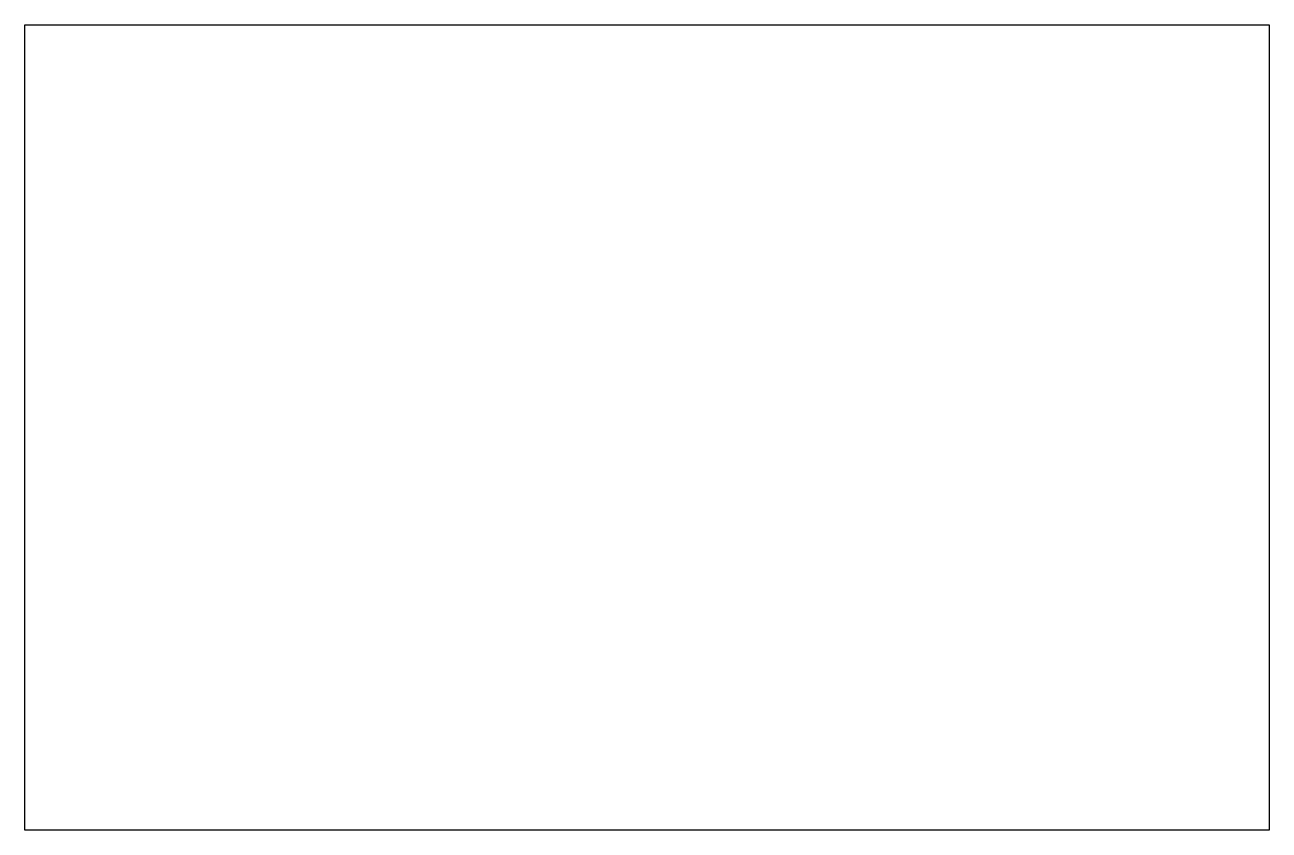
# Model space of a CAD drawing. Header units: inches. Extents: x 0 to 17, y 0 to 11.
import ezdxf

# ---------------------------------------------------------------- set-up
doc = ezdxf.new("R2010")
doc.units = ezdxf.units.IN
doc.header["$MEASUREMENT"] = 0
doc.layers.get('0').update_dxf_attribs({"lineweight": 25, "true_color": 0xffffff})

msp = doc.modelspace()

# ---------------------------------------------------------------- linework, layer by layer
for p, q in [((0, 0), (0, 11)), ((0, 11), (17, 11)), ((17, 11), (17, 0)), ((17, 0), (0, 0))]:
    msp.add_line(p, q)

doc.saveas('drawing.dxf')
